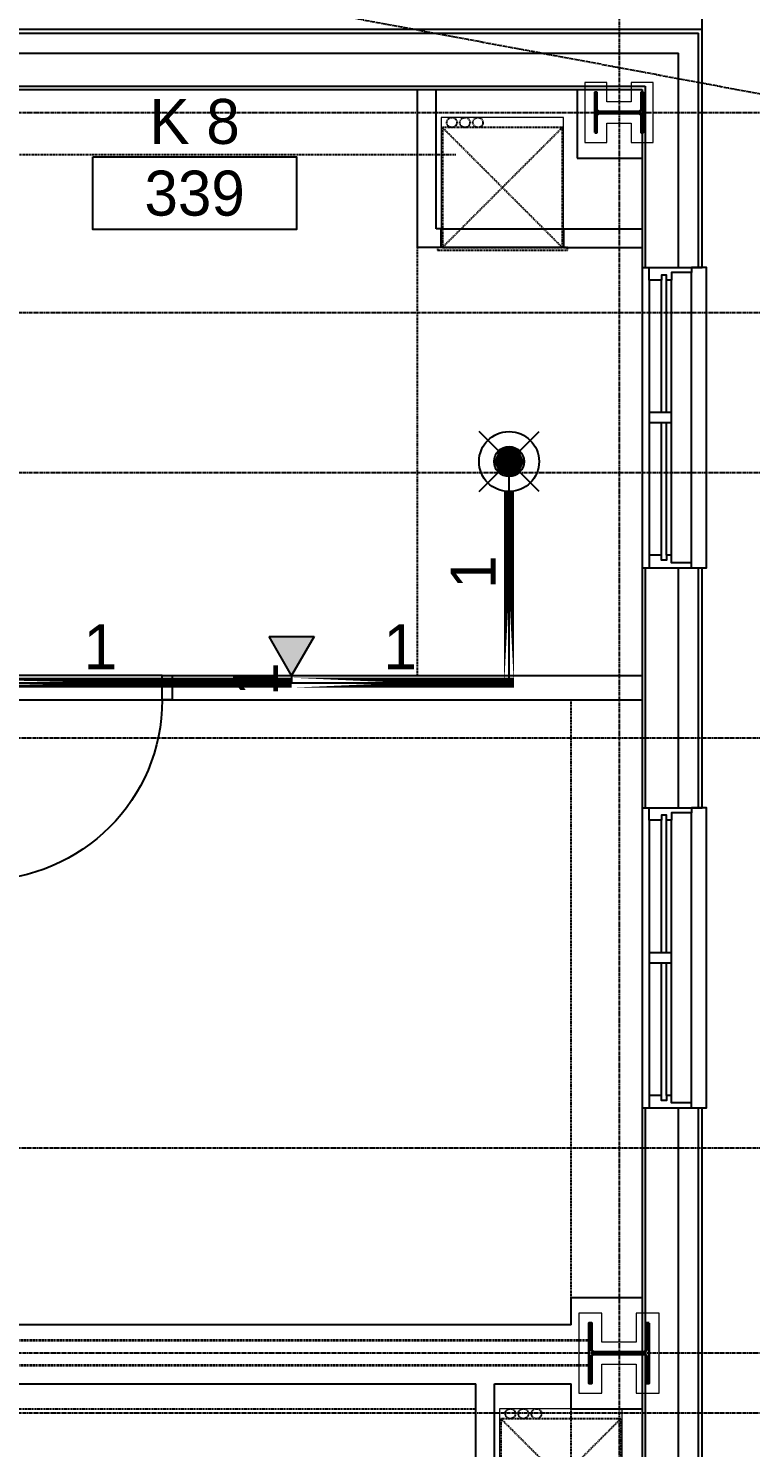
# Model space of a CAD drawing. Header units: inches. Extents: x -6955 to 13123, y -1334 to 3701.
# Drawn here: x 7999.2 to 8143.7, y 1905.7 to 2189.4 of the extents above; entities that cross this region are included whole.
import ezdxf
from ezdxf.enums import TextEntityAlignment as Align

# ---------------------------------------------------------------- set-up
doc = ezdxf.new("R2010")
doc.units = ezdxf.units.IN
doc.header["$MEASUREMENT"] = 0
doc.linetypes.add('CENTER2', pattern=[1.125, 0.75, -0.125, 0.125, -0.125])
doc.linetypes.add('HIDDEN2', pattern=[0.1875, 0.125, -0.0625])
for name, color, linetype, lineweight in [('A-Detl-Hatch', 1, 'Continuous', 18), ('A-Detl-Wide', 2, 'Continuous', 35), ('S-Detl-Hatch', 1, 'Continuous', 18), ('S-Detl-Wide', 3, 'Continuous', 35)]:
    doc.layers.add(name, color=color, linetype=linetype, lineweight=lineweight)
for name, color, linetype in [('A-Door', 7, 'Continuous'), ('A-Door-Head', 8, 'Continuous'), ('A-Flor-Soffit', 6, 'HIDDEN2'), ('A-Glaz', 7, 'Continuous'), ('A-Glaz-Sill', 8, 'Continuous'), ('A-Grid(SmallScale)', 11, 'CENTER2'), ('A-HVAC', 6, 'HIDDEN2'), ('A-Roof-Below', 1, 'Continuous'), ('A-Tag-Rm(Scale)', 7, 'Continuous'), ('A-Wall-Full', 7, 'Continuous'), ('A-Wall-Hatch', 15, 'Continuous'), ('headdn', 7, 'Continuous'), ('PIPEBL', 4, 'Continuous'), ('PIPESPC', 7, 'Continuous'), ('TIDYPIPE', 7, 'Continuous')]:
    doc.layers.add(name, color=color, linetype=linetype)
doc.layers.add('G-Anno-Nplt', color=140, linetype='Continuous', lineweight=18, plot=False)
doc.styles.add('PIPE', font='PIPE.SHX')

# ---------------------------------------------------------------- blocks, each defined once
blk = doc.blocks.new('EXTERIOR WINDOW 3')
at = {"layer": 'A-Glaz'}
for p, q in [((5693, -8445.75), (5693, -8419.25)), ((5694, -8445.75), (5694, -8419.25)), ((5695, -8474.25), (5695, -8419.25)), ((5693, -8474.25), (5693, -8447.75)), ((5694, -8474.25), (5694, -8447.75))]:
    blk.add_line(p, q, dxfattribs=at)
for points in [[(5693, -8419.25), (5690.5, -8419.25), (5690.5, -8416.75), (5699, -8416.75), (5699, -8417.75), (5695, -8417.75), (5695, -8419.25), (5694, -8419.25), (5694, -8418.25), (5693, -8418.25), (5693, -8419.25)], [(5693, -8474.25), (5690.5, -8474.25), (5690.5, -8476.75), (5699, -8476.75), (5699, -8475.75), (5695, -8475.75), (5695, -8474.25), (5694, -8474.25), (5694, -8475.25), (5693, -8475.25), (5693, -8474.25)]]:
    blk.add_lwpolyline(points, dxfattribs=at)
blk.add_lwpolyline([(5690.5, -8445.75), (5690.5, -8447.75), (5695, -8447.75), (5695, -8445.75)], close=True, dxfattribs=at)
at = {"layer": 'A-Glaz-Sill'}
for p, q in [((5689.12, -8416.75), (5689.12, -8476.75)), ((5699, -8475.75), (5699, -8417.75)), ((5690.5, -8419.25), (5690.5, -8474.25))]:
    blk.add_line(p, q, dxfattribs=at)
blk.add_lwpolyline([(5699, -8476.75), (5702, -8476.75), (5702, -8416.75), (5699, -8416.75)], dxfattribs=at)
blk = doc.blocks.new('*U19')
at = {"layer": 'A-Detl-Hatch'}
h = blk.add_hatch(dxfattribs=at)
h.set_pattern_fill('ANSI32', color=256, scale=6, style=0)
h.set_pattern_definition([(45, (0, -6.06), (-1.591, 1.591), []), (45, (1.0607, -6.06), (-1.591, 1.591), [])])
edge = h.paths.add_edge_path()
edge.add_line((6, -12.12), (6, -11.515))
edge.add_line((6, -11.515), (0.795, -11.515))
edge.add_arc((0.795, -10.915), 0.6, 180, 270, ccw=False)
edge.add_line((0.195, -10.915), (0.195, -1.205))
edge.add_arc((0.795, -1.205), 0.6, 90, 180, ccw=False)
edge.add_line((0.795, -0.605), (6, -0.605))
edge.add_line((6, -0.605), (6, 0))
edge.add_line((6, 0), (-6, 0))
edge.add_line((-6, 0), (-6, -0.605))
edge.add_line((-6, -0.605), (-0.795, -0.605))
edge.add_arc((-0.795, -1.205), 0.6, 0, 90, ccw=False)
edge.add_line((-0.195, -1.205), (-0.195, -10.915))
edge.add_arc((-0.795, -10.915), 0.6, 270, 360, ccw=False)
edge.add_line((-0.795, -11.515), (-6, -11.515))
edge.add_line((-6, -11.515), (-6, -12.12))
edge.add_line((-6, -12.12), (6, -12.12))
at = {"color": 0, "linetype": 'ByBlock'}
blk.add_lwpolyline([(6, -12.12), (6, -11.515), (0.795, -11.515, -0.4142136), (0.195, -10.915), (0.195, -1.205, -0.4142136), (0.795, -0.605), (6, -0.605), (6, 0), (-6, 0), (-6, -0.605), (-0.795, -0.605, -0.4142136), (-0.195, -1.205), (-0.195, -10.915, -0.4142136), (-0.795, -11.515), (-6, -11.515), (-6, -12.12)], format="xyb", close=True, dxfattribs=at)
blk = doc.blocks.new('W12X65')
at = {"layer": 'S-Detl-Hatch'}
blk.add_lwpolyline([(13860.59, -7310.28), (13860.59, -7305.67), (13854.79, -7305.67), (13854.79, -7298.76), (13860.59, -7298.76), (13860.59, -7294.16), (13844.59, -7294.16), (13844.59, -7298.76), (13850.4, -7298.76), (13850.4, -7305.67), (13844.59, -7305.67), (13844.59, -7310.28)], close=True, dxfattribs=at)
at = {"layer": 'A-Detl-Wide'}
blk.add_blockref('*U19', (13852.59, -7296.16), dxfattribs=at)
blk = doc.blocks.new('*U18')
at = {"layer": 'A-Detl-Hatch'}
h = blk.add_hatch(dxfattribs=at)
h.set_pattern_fill('ANSI32', color=256, scale=6, style=0)
h.set_pattern_definition([(45, (0, -4.865), (-1.591, 1.591), []), (45, (1.0607, -4.865), (-1.591, 1.591), [])])
edge = h.paths.add_edge_path()
edge.add_line((3.98, -9.73), (3.98, -9.295))
edge.add_line((3.98, -9.295), (0.645, -9.295))
edge.add_arc((0.645, -8.795), 0.5, 180, 270, ccw=False)
edge.add_line((0.145, -8.795), (0.145, -0.935))
edge.add_arc((0.645, -0.935), 0.5, 90, 180, ccw=False)
edge.add_line((0.645, -0.435), (3.98, -0.435))
edge.add_line((3.98, -0.435), (3.98, 0))
edge.add_line((3.98, 0), (-3.98, 0))
edge.add_line((-3.98, 0), (-3.98, -0.435))
edge.add_line((-3.98, -0.435), (-0.645, -0.435))
edge.add_arc((-0.645, -0.935), 0.5, 0, 90, ccw=False)
edge.add_line((-0.145, -0.935), (-0.145, -8.795))
edge.add_arc((-0.645, -8.795), 0.5, -90, 0, ccw=False)
edge.add_line((-0.645, -9.295), (-3.98, -9.295))
edge.add_line((-3.98, -9.295), (-3.98, -9.73))
edge.add_line((-3.98, -9.73), (3.98, -9.73))
at = {"color": 0, "linetype": 'ByBlock'}
blk.add_lwpolyline([(3.98, -9.73), (3.98, -9.295), (0.645, -9.295, -0.4142136), (0.145, -8.795), (0.145, -0.935, -0.4142136), (0.645, -0.435), (3.98, -0.435), (3.98, 0), (-3.98, 0), (-3.98, -0.435), (-0.645, -0.435, -0.4142136), (-0.145, -0.935), (-0.145, -8.795, -0.4142136), (-0.645, -9.295), (-3.98, -9.295), (-3.98, -9.73)], format="xyb", close=True, dxfattribs=at)
blk = doc.blocks.new('W10X33')
at = {"layer": 'S-Detl-Hatch'}
blk.add_lwpolyline([(13773.78, -7310.28), (13773.78, -7305.84), (13769.95, -7305.84), (13769.95, -7300.98), (13773.78, -7300.98), (13773.78, -7296.55), (13761.82, -7296.55), (13761.82, -7300.98), (13765.66, -7300.98), (13765.66, -7305.84), (13761.82, -7305.84), (13761.82, -7310.28)], close=True, dxfattribs=at)
at = {"layer": 'A-Detl-Wide'}
blk.add_blockref('*U18', (13767.8, -7298.55), dxfattribs=at)
blk = doc.blocks.new('36in door')
blk.add_lwpolyline([(-1.5, -36), (0, -36), (0, 0), (-1.5, 0)], close=True)
blk.add_arc((0, 0), 36, 180, 270)
blk = doc.blocks.new('HVAC UNIT NICHE')
at = {"layer": 'A-Door-Head'}
blk.add_lwpolyline([(4, 0), (28.5, 0), (28.5, -3.75), (4, -3.75)], close=True, dxfattribs=at)
at = {"layer": 'A-HVAC'}
for p, q in [((4.25, 0), (28.25, -24)), ((4.25, -24), (28.25, 0))]:
    blk.add_line(p, q, dxfattribs=at)
for points in [[(3.25, 0), (29.25, 0), (29.25, 0.5), (3.25, 0.5)], [(4.25, -24), (28.25, -24), (28.25, 0), (4.25, 0)]]:
    blk.add_lwpolyline(points, close=True, dxfattribs=at)
for centre in [(21.13, -25), (23.75, -25), (26.36, -25)]:
    blk.add_circle(centre, 1, dxfattribs=at)
at = {"layer": 'A-Wall-Full'}
for p, q in [((4, 0), (0, 0)), ((4, -3.75), (4, 0)), ((28.5, 0), (33.25, 0)), ((28.5, -3.75), (28.5, 0)), ((33.25, 0), (33.25, -26)), ((4, -3.75), (0, -3.75)), ((28.5, -3.75), (29.5, -3.75)), ((29.5, -3.75), (29.5, -26))]:
    blk.add_line(p, q, dxfattribs=at)
at = {"layer": 'G-Anno-Nplt'}
blk.add_lwpolyline([(4, 0), (4, -26), (28.5, -26), (28.5, 0)], close=True, dxfattribs=at)
blk = doc.blocks.new('King Suite 8')
at = {"layer": 'A-Door'}
blk.add_lwpolyline([(249.63, 142.56), (247.63, 142.56), (247.63, 147.44), (249.63, 147.44)], close=True, dxfattribs=at)
at = {"layer": 'A-Door-Head'}
blk.add_lwpolyline([(211.63, 142.56), (247.63, 142.56), (247.63, 147.44), (211.63, 147.44)], close=True, dxfattribs=at)
at = {"layer": 'A-Flor-Soffit'}
for p, q in [((82.11, 251.63), (306.38, 251.63)), ((298.67, 147.44), (298.67, 233)), ((329.44, 23.12), (329.44, 142.56))]:
    blk.add_line(p, q, dxfattribs=at)
at = {"layer": 'A-Wall-Full'}
for p, q in [((298.67, 250.89), (298.67, 264.62)), ((302.42, 250.89), (302.42, 264.62)), ((330.64, 264.62), (330.64, 250.89)), ((330.64, 250.89), (343.62, 250.89)), ((331.92, 236.75), (343.62, 236.75)), ((331.92, 233), (343.62, 233)), ((247.63, 142.56), (247.63, 147.44)), ((329.44, 17.62), (329.44, 23.12)), ((329.44, 23.12), (343.62, 23.12)), ((329.44, 17.62), (209.63, 17.62))]:
    blk.add_line(p, q, dxfattribs=at)
for points in [[(247.63, 147.44), (343.62, 147.44)], [(247.63, 142.56), (343.62, 142.56)]]:
    blk.add_lwpolyline(points, dxfattribs=at)
at = {"layer": 'G-Anno-Nplt'}
for p, q in [((-15.46, 264.62), (332.14, 264.62)), ((343.62, 254.02), (343.62, -22.46))]:
    blk.add_line(p, q, dxfattribs=at)
for points in [[(343.62, 229), (356.5, 229), (356.5, 169), (343.62, 169)], [(343.62, 121), (356.5, 121), (356.5, 61), (343.62, 61)]]:
    blk.add_lwpolyline(points, close=True, dxfattribs=at)
at = {"rotation": 180}
blk.add_blockref('HVAC UNIT NICHE', (331.92, 233), dxfattribs=at)
at = {"layer": 'A-Door', "extrusion": (0, 0, -1), "zscale": -1}
blk.add_blockref('36in door', (-211.63, 142.56), dxfattribs=at)
blk = doc.blocks.new('Rm Tag')
blk.add_lwpolyline([(-0.2124, 0.0759), (0.2124, 0.0759), (0.2124, -0.0759), (-0.2124, -0.0759)], close=True)
for p in [(0, 0.2858), (0, 0.1493), (0, 0)]:
    blk.add_attdef('XXX', text='', height=0.0938).set_placement(p, align=Align.MIDDLE_CENTER)
blk = doc.blocks.new('King Studio 2 -37')
at = {"layer": 'A-Flor-Soffit'}
for p, q in [((23.83, 266.44), (226.58, 266.44)), ((226.58, 84), (226.58, 247.37))]:
    blk.add_line(p, q, dxfattribs=at)
at = {"layer": 'A-Wall-Full'}
for p, q in [((226.58, 266.44), (226.58, 280.62)), ((226.58, 266.44), (231.58, 266.44)), ((231.58, 251.12), (231.58, 266.44)), ((226.58, 251.12), (231.58, 251.12)), ((226.58, 247.37), (231.58, 247.37)), ((231.58, 19.56), (231.58, 247.37))]:
    blk.add_line(p, q, dxfattribs=at)
at = {"layer": 'G-Anno-Nplt'}
blk.add_lwpolyline([(226.58, 280.62), (168.7, 280.62), (168.7, 276.13), (20.7, 276.13)], dxfattribs=at)
at = {"xscale": -1, "rotation": 90}
blk.add_blockref('HVAC UNIT NICHE', (200.58, 280.62), dxfattribs=at)
blk = doc.blocks.new('side2')
for p, q in [((0, 0), (7.79, 4.5)), ((7.79, 4.5), (7.79, -4.5)), ((7.79, -4.5), (0, 0))]:
    blk.add_line(p, q)
blk.add_solid([(7.79, -4.5), (0, 0), (7.79, 4.5)])
blk = doc.blocks.new('dpend2')
for p, q in [((-6, -6), (6, 6)), ((6, -6), (-6, 6))]:
    blk.add_line(p, q)
for radius in [6, 3]:
    blk.add_circle((0, 0), radius)
for points in [[(0, 0), (0, 3), (-2.12, 2.14)], [(0, 0), (0, 3), (2.12, 2.14)], [(0, 0), (-3, 0), (-2.08, 2.07)], [(0, 0), (-3, 0), (-2.08, -2.07)], [(0, 0), (0, -3), (-2.12, -2.14)], [(0, 0), (3, 0), (2.08, 2.07)], [(0, 0), (3, 0), (2.08, -2.07)], [(0, 0), (0, -3), (2.12, -2.14)]]:
    blk.add_solid(points)
blk = doc.blocks.new('PIPESPC')
at = {"layer": 'PIPESPC', "style": 'PIPE', "width": 0.9}
blk.add_attdef('SIZE', text='', height=9, dxfattribs=at).set_placement((0, 4.02), align=Align.CENTER)
at = {"layer": 'PIPESPC', "style": 'PIPE', "flags": 1}
blk.add_attdef('SCHED', (25.3, 3.89), '', height=9, dxfattribs=at)

msp = doc.modelspace()

# ---------------------------------------------------------------- linework, layer by layer
at = {"layer": 'A-Grid(SmallScale)'}
for p, q in [((8117.3342, 3132.3201), (8117.3342, 1223.6428)), ((4537.3342, 2848.8619), (8345.3342, 2139.0799)), ((4555.5574, 2172.5773), (8345.3342, 2172.5773)), ((4552.2192, 2132.5773), (8345.3342, 2132.5773)), ((4552.2192, 2100.5773), (8345.3342, 2100.5773)), ((4537.3342, 2047.5773), (8345.3342, 2047.5773)), ((4537.3342, 1965.5773), (8345.3342, 1965.5773)), ((8345.3342, 1912.5773), (4537.3342, 1912.5773))]:
    msp.add_line(p, q, dxfattribs=at)
msp.add_lwpolyline([(8345.3342, 1924.5773), (4557.6467, 1924.5773), (4550.0842, 1939.1398), (4504.0217, 1939.1398)], dxfattribs=at)
at = {"layer": 'A-Roof-Below'}
msp.add_lwpolyline([(8133.9592, 2189.2023), (8133.9592, 2195.3899), (7088.7092, 2390.2165), (7088.7092, 1983.4523)], dxfattribs=at)
at = {"layer": 'A-Wall-Full'}
for p, q in [((7488.7092, 2189.2023), (8133.9592, 2189.2023)), ((8133.9592, 2141.5773), (8133.9592, 2189.2023)), ((7500.7092, 2177.2023), (8121.9592, 2177.2023)), ((8121.9592, 2177.2023), (8121.9592, 2141.5773)), ((8121.9592, 2141.5773), (8133.9592, 2141.5773)), ((8121.9592, 2081.5773), (8133.9592, 2081.5773)), ((8121.9592, 2081.5773), (8121.9592, 2033.5773)), ((8133.9592, 2033.5773), (8133.9592, 2081.5773)), ((8121.9592, 2033.5773), (8133.9592, 2033.5773)), ((8121.9592, 1973.5773), (8133.9592, 1973.5773)), ((8121.9592, 1973.5773), (8121.9592, 1773.578)), ((8133.9592, 1843.5773), (8133.9592, 1973.5773))]:
    msp.add_line(p, q, dxfattribs=at)
at = {"layer": 'A-Wall-Hatch'}
for p, q in [((7489.4592, 2188.4523), (8133.2092, 2188.4523)), ((8133.2092, 2141.5773), (8133.2092, 2188.4523)), ((7493.4592, 2184.4523), (8129.2092, 2184.4523)), ((8129.2092, 2141.5773), (8129.2092, 2184.4523)), ((7500.0842, 2177.8273), (8122.5842, 2177.8273)), ((8122.5842, 2177.8273), (8122.5842, 2141.5773)), ((8122.5842, 2081.5773), (8122.5842, 2033.5773)), ((8129.2092, 2033.5773), (8129.2092, 2081.5773)), ((8133.2092, 2033.5773), (8133.2092, 2081.5773)), ((8122.5842, 1973.5773), (8122.5842, 1773.578)), ((8129.2092, 1848.3273), (8129.2092, 1973.5773)), ((8133.2092, 1844.3273), (8133.2092, 1973.5773))]:
    msp.add_line(p, q, dxfattribs=at)
at = {"layer": 'PIPEBL'}
for p, q in [((8095.3388, 2058.5773), (8095.3388, 2102.7869)), ((8051.8388, 2060.0148), (8051.8388, 2058.5773)), ((7975.352, 2058.5773), (8051.8388, 2058.5773)), ((8051.8388, 2058.5773), (8095.3388, 2058.5773))]:
    msp.add_line(p, q, dxfattribs=at)
at = {"layer": 'S-Detl-Wide', "linetype": 'HIDDEN2'}
for p, q in [((8111.2742, 1927.0773), (7857.3942, 1927.0773)), ((8111.2742, 1922.0773), (7857.3942, 1922.0773))]:
    msp.add_line(p, q, dxfattribs=at)
at = {"layer": 'TIDYPIPE', "color": 7, "const_width": 2}
for points in [[(8095.3388, 2057.5773), (8095.3388, 2096.7869)], [(7974.352, 2058.5773), (8051.8388, 2058.5773)], [(8051.8388, 2058.5773), (8096.3388, 2058.5773)]]:
    msp.add_lwpolyline(points, close=True, dxfattribs=at)

# ---------------------------------------------------------------- block references
for name, p in [('King Suite 8', (7778.3342, 1912.5773)), ('EXTERIOR WINDOW 3', (2432.8348, 10558.3273)), ('EXTERIOR WINDOW 3', (2432.8348, 10450.3273))]:
    msp.add_blockref(name, p)
for name, p, rotation in [('W10X33', (15420.7469, 15940.3782), 270), ('W12X65', (815.1164, -11928.0174), 90)]:
    msp.add_blockref(name, p, dxfattribs=dict(rotation=rotation))
at = {"xscale": -1, "rotation": 269.9999999998223}
msp.add_blockref('King Studio 2 -37', (7841.3342, 1686.8723), dxfattribs=at)
at = {"layer": 'A-Tag-Rm(Scale)'}
ref = msp.add_blockref('Rm Tag', (8032.4475, 2156.4528), dxfattribs=dict(at, xscale=96, yscale=96, zscale=96))
ref.add_attrib('XXX', 'K 8', dxfattribs={"layer": '0', "height": 9}).set_placement((8032.4475, 2170.7838), align=Align.MIDDLE_CENTER)
ref.add_attrib('XXX', '339', dxfattribs={"layer": '0', "height": 9}).set_placement((8032.4475, 2156.4528), align=Align.MIDDLE_CENTER)
at = {"layer": 'headdn'}
msp.add_blockref('dpend2', (8095.3388, 2102.7869), dxfattribs=at)
at = {"layer": 'headdn', "rotation": 89.99999999999999}
msp.add_blockref('side2', (8051.8388, 2060.0148), dxfattribs=at)
at = {"layer": 'PIPESPC'}
ref = msp.add_blockref('PIPESPC', (8095.3388, 2080.6821), dxfattribs=dict(at, rotation=90.00000003986631))
ref.add_attrib('SIZE', '1', dxfattribs={"color": 0, "height": 9, "rotation": 90, "style": 'PIPE'}).set_placement((8095.3388, 2080.6821), align=Align.BOTTOM_CENTER)
ref = msp.add_blockref('PIPESPC', (8013.5954, 2058.5773), dxfattribs=at)
ref.add_attrib('SIZE', '1', dxfattribs={"color": 0, "height": 9, "style": 'PIPE'}).set_placement((8013.5954, 2058.5773), align=Align.BOTTOM_CENTER)
ref = msp.add_blockref('PIPESPC', (8073.5888, 2058.5773), dxfattribs=at)
ref.add_attrib('SIZE', '1', dxfattribs={"color": 0, "height": 9, "style": 'PIPE'}).set_placement((8073.5888, 2058.5773), align=Align.BOTTOM_CENTER)
ref = msp.add_blockref('PIPESPC', (8051.8388, 2059.2961), dxfattribs=dict(at, rotation=90))
ref.add_attrib('SIZE', '1', dxfattribs={"color": 0, "height": 9, "rotation": 90, "style": 'PIPE'}).set_placement((8051.8388, 2059.2961), align=Align.BOTTOM_CENTER)

doc.saveas('drawing.dxf')
